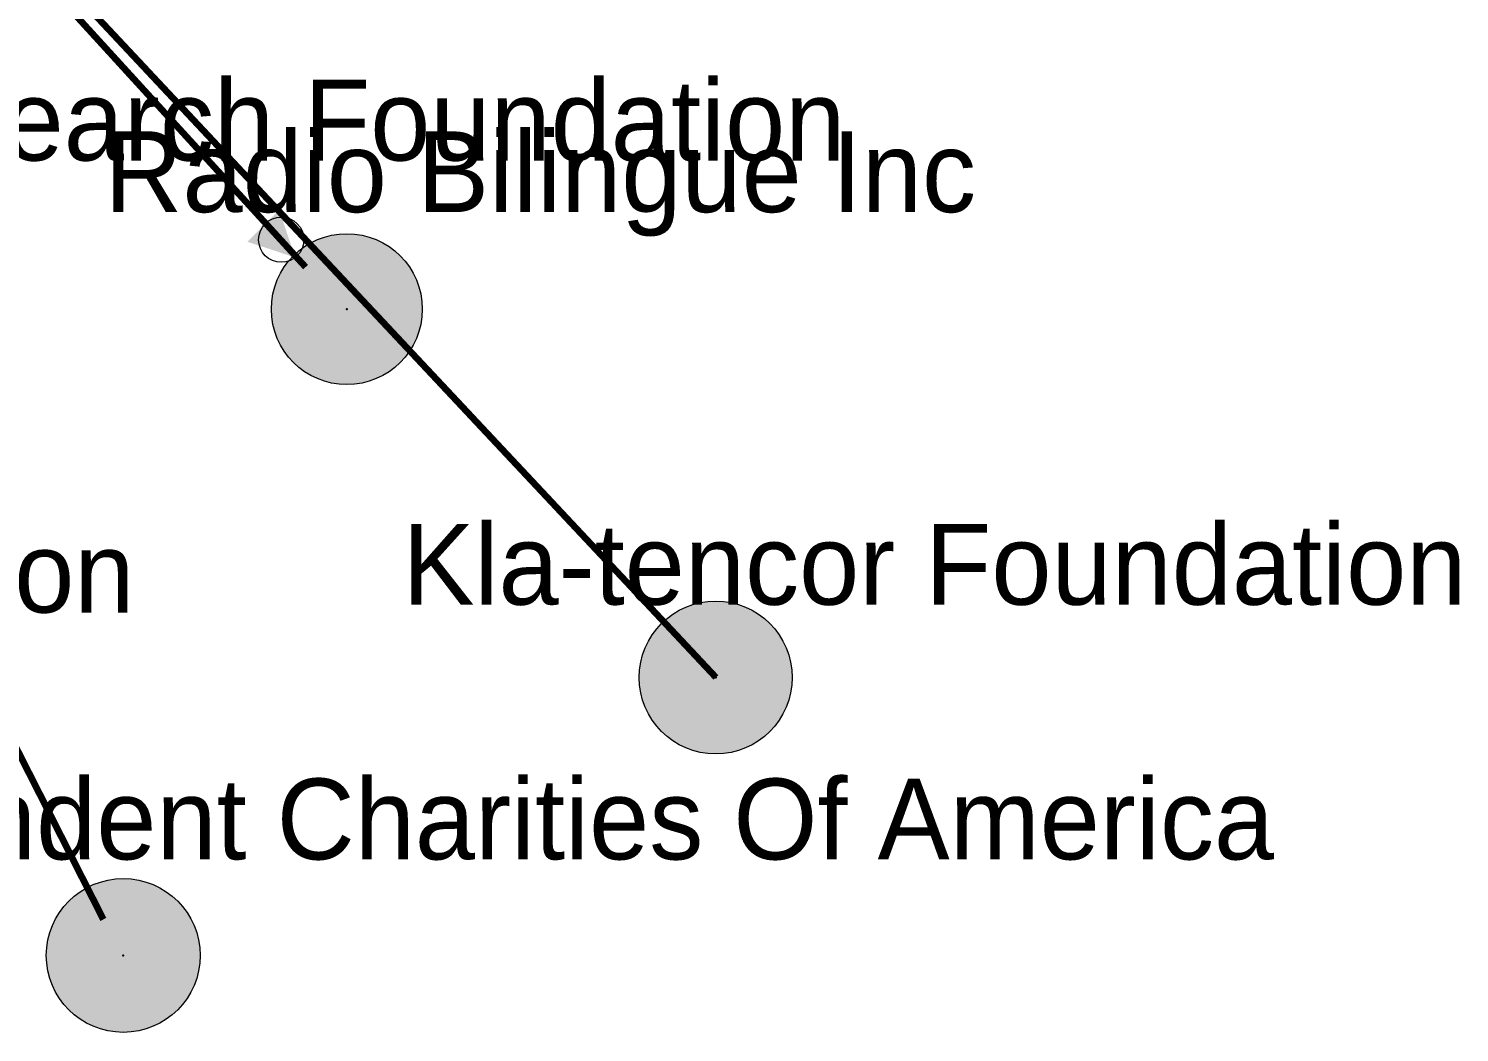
# Model space of a CAD drawing. Header units: millimetres. Extents: x -17.3 to 32.9, y -10.4 to 22.9.
# Drawn here: x 22.108 to 26.118, y -3.028 to -0.213 of the extents above; entities that cross this region are included whole.
import ezdxf

# ---------------------------------------------------------------- set-up
doc = ezdxf.new("R2010")
doc.units = ezdxf.units.MM
doc.header["$MEASUREMENT"] = 0
for name, color, linetype, true_color in [('links', 7, 'Continuous', 0x000000), ('node border', 7, 'Continuous', 0x000000), ('node centers', 7, 'Continuous', 0x000000), ('other_nodefills', 7, 'Continuous', 0x000000), ('text', 7, 'Continuous', 0x000000)]:
    doc.layers.add(name, color=color, linetype=linetype, true_color=true_color)

msp = doc.modelspace()

# ---------------------------------------------------------------- hatches: boundary and pattern name
at = {"layer": 'other_nodefills', "true_color": 0xb2b2b2, "extrusion": (0, 0, -1)}
msp.add_hatch(color=253, dxfattribs=at).paths.add_polyline_path([(-22.8553, -0.8553), (-22.7216, -0.8112), (-22.8104, -0.7218)], flags=0)
at = {"layer": 'other_nodefills', "true_color": 0xb2b2b2}
for points in [[(23.2115, -0.9998), (23.2114, -0.9944), (23.2112, -0.989), (23.2109, -0.9836), (23.2104, -0.9782), (23.2098, -0.9729), (23.2091, -0.9676), (23.2082, -0.9624), (23.2072, -0.9572), (23.2061, -0.9521), (23.2049, -0.947), (23.2035, -0.942), (23.202, -0.937), (23.2004, -0.9321), (23.1987, -0.9272), (23.1968, -0.9224), (23.1949, -0.9176), (23.1928, -0.9129), (23.1906, -0.9082), (23.1884, -0.9036), (23.186, -0.8991), (23.1835, -0.8947), (23.1809, -0.8903), (23.1782, -0.8859), (23.1754, -0.8817), (23.1725, -0.8775), (23.1695, -0.8734), (23.1664, -0.8694), (23.1632, -0.8654), (23.1599, -0.8616), (23.1565, -0.8578), (23.1531, -0.8541), (23.1495, -0.8504), (23.1459, -0.8469), (23.1422, -0.8434), (23.1384, -0.8401), (23.1345, -0.8368), (23.1306, -0.8336), (23.1265, -0.8305), (23.1224, -0.8275), (23.1182, -0.8246), (23.114, -0.8218), (23.1096, -0.8191), (23.1052, -0.8165), (23.1008, -0.8141), (23.0963, -0.8117), (23.0917, -0.8094), (23.087, -0.8072), (23.0823, -0.8052), (23.0775, -0.8032), (23.0727, -0.8014), (23.0678, -0.7997), (23.0628, -0.7981), (23.0579, -0.7966), (23.0528, -0.7952), (23.0477, -0.794), (23.0426, -0.7929), (23.0374, -0.7919), (23.0321, -0.791), (23.0269, -0.7903), (23.0216, -0.7897), (23.0162, -0.7892), (23.0108, -0.7888), (23.0054, -0.7886), (22.9999, -0.7886), (22.9945, -0.7886), (22.9891, -0.7888), (22.9837, -0.7892), (22.9783, -0.7897), (22.973, -0.7903), (22.9677, -0.791), (22.9625, -0.7919), (22.9573, -0.7929), (22.9522, -0.794), (22.9471, -0.7952), (22.9421, -0.7966), (22.9371, -0.7981), (22.9321, -0.7997), (22.9273, -0.8014), (22.9224, -0.8032), (22.9177, -0.8052), (22.9129, -0.8072), (22.9083, -0.8094), (22.9037, -0.8117), (22.8992, -0.8141), (22.8947, -0.8165), (22.8903, -0.8191), (22.886, -0.8218), (22.8817, -0.8246), (22.8776, -0.8275), (22.8735, -0.8305), (22.8694, -0.8336), (22.8655, -0.8368), (22.8616, -0.8401), (22.8578, -0.8434), (22.8541, -0.8469), (22.8504, -0.8504), (22.8469, -0.8541), (22.8434, -0.8578), (22.8401, -0.8616), (22.8368, -0.8654), (22.8336, -0.8694), (22.8305, -0.8734), (22.8275, -0.8775), (22.8246, -0.8817), (22.8218, -0.8859), (22.8191, -0.8903), (22.8165, -0.8947), (22.814, -0.8991), (22.8116, -0.9036), (22.8094, -0.9082), (22.8072, -0.9129), (22.8051, -0.9176), (22.8032, -0.9224), (22.8013, -0.9272), (22.7996, -0.9321), (22.798, -0.937), (22.7965, -0.942), (22.7952, -0.947), (22.7939, -0.9521), (22.7928, -0.9572), (22.7918, -0.9624), (22.7909, -0.9676), (22.7902, -0.9729), (22.7896, -0.9782), (22.7891, -0.9836), (22.7888, -0.989), (22.7886, -0.9944), (22.7885, -0.9998), (22.7886, -1.0053), (22.7888, -1.0107), (22.7891, -1.0161), (22.7896, -1.0215), (22.7902, -1.0268), (22.7909, -1.0321), (22.7918, -1.0373), (22.7928, -1.0425), (22.7939, -1.0476), (22.7952, -1.0527), (22.7965, -1.0578), (22.798, -1.0628), (22.7996, -1.0677), (22.8013, -1.0726), (22.8032, -1.0775), (22.8051, -1.0822), (22.8072, -1.087), (22.8094, -1.0916), (22.8116, -1.0962), (22.814, -1.1007), (22.8165, -1.1052), (22.8191, -1.1096), (22.8218, -1.1139), (22.8246, -1.1182), (22.8275, -1.1224), (22.8305, -1.1265), (22.8336, -1.1305), (22.8368, -1.1345), (22.8401, -1.1384), (22.8434, -1.1422), (22.8469, -1.1459), (22.8504, -1.1495), (22.8541, -1.1531), (22.8578, -1.1565), (22.8616, -1.1599), (22.8655, -1.1632), (22.8694, -1.1664), (22.8735, -1.1695), (22.8776, -1.1725), (22.8817, -1.1754), (22.886, -1.1782), (22.8903, -1.1809), (22.8947, -1.1835), (22.8992, -1.186), (22.9037, -1.1883), (22.9083, -1.1906), (22.9129, -1.1928), (22.9177, -1.1949), (22.9224, -1.1968), (22.9273, -1.1987), (22.9321, -1.2004), (22.9371, -1.202), (22.9421, -1.2035), (22.9471, -1.2048), (22.9522, -1.2061), (22.9573, -1.2072), (22.9625, -1.2082), (22.9677, -1.2091), (22.973, -1.2098), (22.9783, -1.2104), (22.9837, -1.2109), (22.9891, -1.2112), (22.9945, -1.2114), (22.9999, -1.2115), (23.0054, -1.2114), (23.0108, -1.2112), (23.0162, -1.2109), (23.0216, -1.2104), (23.0269, -1.2098), (23.0321, -1.2091), (23.0374, -1.2082), (23.0426, -1.2072), (23.0477, -1.2061), (23.0528, -1.2048), (23.0579, -1.2035), (23.0628, -1.202), (23.0678, -1.2004), (23.0727, -1.1987), (23.0775, -1.1968), (23.0823, -1.1949), (23.087, -1.1928), (23.0917, -1.1906), (23.0963, -1.1883), (23.1008, -1.186), (23.1052, -1.1835), (23.1096, -1.1809), (23.114, -1.1782), (23.1182, -1.1754), (23.1224, -1.1725), (23.1265, -1.1695), (23.1306, -1.1664), (23.1345, -1.1632), (23.1384, -1.1599), (23.1422, -1.1565), (23.1459, -1.1531), (23.1495, -1.1495), (23.1531, -1.1459), (23.1565, -1.1422), (23.1599, -1.1384), (23.1632, -1.1345), (23.1664, -1.1305), (23.1695, -1.1265), (23.1725, -1.1224), (23.1754, -1.1182), (23.1782, -1.1139), (23.1809, -1.1096), (23.1835, -1.1052), (23.186, -1.1007), (23.1884, -1.0962), (23.1906, -1.0916), (23.1928, -1.087), (23.1949, -1.0822), (23.1968, -1.0775), (23.1987, -1.0726), (23.2004, -1.0677), (23.202, -1.0628), (23.2035, -1.0578), (23.2049, -1.0527), (23.2061, -1.0476), (23.2072, -1.0425), (23.2082, -1.0373), (23.2091, -1.0321), (23.2098, -1.0268), (23.2104, -1.0215), (23.2109, -1.0161), (23.2112, -1.0107), (23.2114, -1.0053)], [(24.2483, -2.0334), (24.2483, -2.0279), (24.2481, -2.0224), (24.2477, -2.0169), (24.2472, -2.0115), (24.2466, -2.0061), (24.2459, -2.0007), (24.245, -1.9954), (24.244, -1.9901), (24.2429, -1.9849), (24.2416, -1.9797), (24.2402, -1.9746), (24.2387, -1.9695), (24.2371, -1.9645), (24.2353, -1.9596), (24.2335, -1.9547), (24.2315, -1.9498), (24.2294, -1.945), (24.2272, -1.9403), (24.2249, -1.9356), (24.2225, -1.931), (24.22, -1.9265), (24.2173, -1.9221), (24.2146, -1.9177), (24.2118, -1.9133), (24.2088, -1.9091), (24.2058, -1.9049), (24.2026, -1.9008), (24.1994, -1.8968), (24.1961, -1.8929), (24.1927, -1.889), (24.1892, -1.8853), (24.1856, -1.8816), (24.1819, -1.878), (24.1782, -1.8745), (24.1743, -1.8711), (24.1704, -1.8677), (24.1664, -1.8645), (24.1623, -1.8614), (24.1581, -1.8583), (24.1539, -1.8554), (24.1496, -1.8525), (24.1452, -1.8498), (24.1407, -1.8472), (24.1362, -1.8446), (24.1316, -1.8422), (24.127, -1.8399), (24.1223, -1.8377), (24.1175, -1.8356), (24.1127, -1.8336), (24.1078, -1.8318), (24.1028, -1.83), (24.0978, -1.8284), (24.0928, -1.8269), (24.0877, -1.8255), (24.0825, -1.8242), (24.0773, -1.8231), (24.0721, -1.8221), (24.0668, -1.8212), (24.0614, -1.8205), (24.056, -1.8198), (24.0506, -1.8194), (24.0452, -1.819), (24.0397, -1.8188), (24.0342, -1.8187), (24.0286, -1.8188), (24.0231, -1.819), (24.0176, -1.8194), (24.0122, -1.8198), (24.0068, -1.8205), (24.0014, -1.8212), (23.9961, -1.8221), (23.9909, -1.8231), (23.9856, -1.8242), (23.9805, -1.8255), (23.9754, -1.8269), (23.9703, -1.8284), (23.9653, -1.83), (23.9603, -1.8318), (23.9554, -1.8336), (23.9506, -1.8356), (23.9458, -1.8377), (23.941, -1.8399), (23.9364, -1.8422), (23.9318, -1.8446), (23.9273, -1.8472), (23.9228, -1.8498), (23.9184, -1.8525), (23.9141, -1.8554), (23.9098, -1.8583), (23.9057, -1.8614), (23.9016, -1.8645), (23.8976, -1.8677), (23.8936, -1.8711), (23.8898, -1.8745), (23.886, -1.878), (23.8823, -1.8816), (23.8787, -1.8853), (23.8752, -1.889), (23.8718, -1.8929), (23.8685, -1.8968), (23.8652, -1.9008), (23.8621, -1.9049), (23.8591, -1.9091), (23.8561, -1.9133), (23.8533, -1.9177), (23.8505, -1.9221), (23.8479, -1.9265), (23.8454, -1.931), (23.8429, -1.9356), (23.8406, -1.9403), (23.8384, -1.945), (23.8363, -1.9498), (23.8344, -1.9547), (23.8325, -1.9596), (23.8307, -1.9645), (23.8291, -1.9695), (23.8276, -1.9746), (23.8262, -1.9797), (23.825, -1.9849), (23.8238, -1.9901), (23.8228, -1.9954), (23.8219, -2.0007), (23.8212, -2.0061), (23.8206, -2.0115), (23.8201, -2.0169), (23.8198, -2.0224), (23.8195, -2.0279), (23.8195, -2.0334), (23.8195, -2.0389), (23.8198, -2.0444), (23.8201, -2.0499), (23.8206, -2.0553), (23.8212, -2.0607), (23.8219, -2.066), (23.8228, -2.0713), (23.8238, -2.0766), (23.825, -2.0818), (23.8262, -2.0869), (23.8276, -2.092), (23.8291, -2.0971), (23.8307, -2.1021), (23.8325, -2.107), (23.8344, -2.1119), (23.8363, -2.1168), (23.8384, -2.1215), (23.8406, -2.1263), (23.8429, -2.1309), (23.8454, -2.1355), (23.8479, -2.14), (23.8505, -2.1445), (23.8533, -2.1488), (23.8561, -2.1532), (23.8591, -2.1574), (23.8621, -2.1615), (23.8652, -2.1656), (23.8685, -2.1696), (23.8718, -2.1736), (23.8752, -2.1774), (23.8787, -2.1812), (23.8823, -2.1849), (23.886, -2.1884), (23.8898, -2.1919), (23.8936, -2.1954), (23.8976, -2.1987), (23.9016, -2.2019), (23.9057, -2.205), (23.9098, -2.2081), (23.9141, -2.211), (23.9184, -2.2139), (23.9228, -2.2166), (23.9273, -2.2192), (23.9318, -2.2217), (23.9364, -2.2242), (23.941, -2.2265), (23.9458, -2.2287), (23.9506, -2.2308), (23.9554, -2.2327), (23.9603, -2.2346), (23.9653, -2.2363), (23.9703, -2.238), (23.9754, -2.2395), (23.9805, -2.2409), (23.9856, -2.2421), (23.9909, -2.2433), (23.9961, -2.2443), (24.0014, -2.2451), (24.0068, -2.2459), (24.0122, -2.2465), (24.0176, -2.247), (24.0231, -2.2473), (24.0286, -2.2475), (24.0342, -2.2476), (24.0397, -2.2475), (24.0452, -2.2473), (24.0506, -2.247), (24.056, -2.2465), (24.0614, -2.2459), (24.0668, -2.2451), (24.0721, -2.2443), (24.0773, -2.2433), (24.0825, -2.2421), (24.0877, -2.2409), (24.0928, -2.2395), (24.0978, -2.238), (24.1028, -2.2363), (24.1078, -2.2346), (24.1127, -2.2327), (24.1175, -2.2308), (24.1223, -2.2287), (24.127, -2.2265), (24.1316, -2.2242), (24.1362, -2.2217), (24.1407, -2.2192), (24.1452, -2.2166), (24.1496, -2.2139), (24.1539, -2.211), (24.1581, -2.2081), (24.1623, -2.205), (24.1664, -2.2019), (24.1704, -2.1987), (24.1743, -2.1954), (24.1782, -2.1919), (24.1819, -2.1884), (24.1856, -2.1849), (24.1892, -2.1812), (24.1927, -2.1774), (24.1961, -2.1736), (24.1994, -2.1696), (24.2026, -2.1656), (24.2058, -2.1615), (24.2088, -2.1574), (24.2118, -2.1532), (24.2146, -2.1488), (24.2173, -2.1445), (24.22, -2.14), (24.2225, -2.1355), (24.2249, -2.1309), (24.2272, -2.1263), (24.2294, -2.1215), (24.2315, -2.1168), (24.2335, -2.1119), (24.2353, -2.107), (24.2371, -2.1021), (24.2387, -2.0971), (24.2402, -2.092), (24.2416, -2.0869), (24.2429, -2.0818), (24.244, -2.0766), (24.245, -2.0713), (24.2459, -2.066), (24.2466, -2.0607), (24.2472, -2.0553), (24.2477, -2.0499), (24.2481, -2.0444), (24.2483, -2.0389)], [(22.5891, -2.8128), (22.589, -2.8072), (22.5888, -2.8017), (22.5884, -2.7962), (22.5879, -2.7907), (22.5873, -2.7853), (22.5866, -2.7799), (22.5857, -2.7746), (22.5847, -2.7693), (22.5835, -2.764), (22.5823, -2.7588), (22.5809, -2.7537), (22.5794, -2.7486), (22.5777, -2.7436), (22.576, -2.7386), (22.5741, -2.7336), (22.5721, -2.7288), (22.57, -2.7239), (22.5678, -2.7192), (22.5655, -2.7145), (22.563, -2.7099), (22.5605, -2.7053), (22.5578, -2.7009), (22.5551, -2.6964), (22.5522, -2.6921), (22.5493, -2.6878), (22.5462, -2.6836), (22.5431, -2.6795), (22.5398, -2.6755), (22.5365, -2.6715), (22.533, -2.6677), (22.5295, -2.6639), (22.5259, -2.6602), (22.5222, -2.6565), (22.5184, -2.653), (22.5145, -2.6496), (22.5106, -2.6462), (22.5066, -2.643), (22.5024, -2.6398), (22.4983, -2.6368), (22.494, -2.6338), (22.4896, -2.631), (22.4852, -2.6282), (22.4808, -2.6256), (22.4762, -2.623), (22.4716, -2.6206), (22.4669, -2.6183), (22.4622, -2.616), (22.4574, -2.6139), (22.4525, -2.612), (22.4476, -2.6101), (22.4426, -2.6083), (22.4375, -2.6067), (22.4324, -2.6052), (22.4273, -2.6038), (22.4221, -2.6025), (22.4169, -2.6014), (22.4116, -2.6004), (22.4062, -2.5995), (22.4009, -2.5987), (22.3955, -2.5981), (22.39, -2.5976), (22.3845, -2.5973), (22.379, -2.5971), (22.3734, -2.597), (22.3678, -2.5971), (22.3623, -2.5973), (22.3568, -2.5976), (22.3513, -2.5981), (22.3459, -2.5987), (22.3405, -2.5995), (22.3352, -2.6004), (22.3299, -2.6014), (22.3246, -2.6025), (22.3194, -2.6038), (22.3143, -2.6052), (22.3092, -2.6067), (22.3041, -2.6083), (22.2991, -2.6101), (22.2942, -2.612), (22.2893, -2.6139), (22.2845, -2.616), (22.2798, -2.6183), (22.2751, -2.6206), (22.2705, -2.623), (22.2659, -2.6256), (22.2614, -2.6282), (22.257, -2.631), (22.2527, -2.6338), (22.2484, -2.6368), (22.2442, -2.6398), (22.2401, -2.643), (22.2361, -2.6462), (22.2321, -2.6496), (22.2282, -2.653), (22.2245, -2.6565), (22.2207, -2.6602), (22.2171, -2.6639), (22.2136, -2.6677), (22.2102, -2.6715), (22.2068, -2.6755), (22.2036, -2.6795), (22.2004, -2.6836), (22.1974, -2.6878), (22.1944, -2.6921), (22.1915, -2.6964), (22.1888, -2.7009), (22.1861, -2.7053), (22.1836, -2.7099), (22.1812, -2.7145), (22.1788, -2.7192), (22.1766, -2.7239), (22.1745, -2.7288), (22.1725, -2.7336), (22.1707, -2.7386), (22.1689, -2.7436), (22.1673, -2.7486), (22.1658, -2.7537), (22.1644, -2.7588), (22.1631, -2.764), (22.162, -2.7693), (22.1609, -2.7746), (22.1601, -2.7799), (22.1593, -2.7853), (22.1587, -2.7907), (22.1582, -2.7962), (22.1579, -2.8017), (22.1576, -2.8072), (22.1576, -2.8128), (22.1576, -2.8184), (22.1579, -2.8239), (22.1582, -2.8294), (22.1587, -2.8348), (22.1593, -2.8403), (22.1601, -2.8456), (22.1609, -2.851), (22.162, -2.8562), (22.1631, -2.8615), (22.1644, -2.8667), (22.1658, -2.8718), (22.1673, -2.8769), (22.1689, -2.8819), (22.1707, -2.8869), (22.1725, -2.8918), (22.1745, -2.8967), (22.1766, -2.9015), (22.1788, -2.9062), (22.1812, -2.9109), (22.1836, -2.9155), (22.1861, -2.9201), (22.1888, -2.9246), (22.1915, -2.929), (22.1944, -2.9333), (22.1974, -2.9376), (22.2004, -2.9418), (22.2036, -2.9459), (22.2068, -2.9499), (22.2102, -2.9539), (22.2136, -2.9577), (22.2171, -2.9615), (22.2207, -2.9652), (22.2245, -2.9688), (22.2282, -2.9724), (22.2321, -2.9758), (22.2361, -2.9791), (22.2401, -2.9824), (22.2442, -2.9855), (22.2484, -2.9886), (22.2527, -2.9916), (22.257, -2.9944), (22.2614, -2.9972), (22.2659, -2.9998), (22.2705, -3.0024), (22.2751, -3.0048), (22.2798, -3.0071), (22.2845, -3.0093), (22.2893, -3.0114), (22.2942, -3.0134), (22.2991, -3.0153), (22.3041, -3.0171), (22.3092, -3.0187), (22.3143, -3.0202), (22.3194, -3.0216), (22.3246, -3.0229), (22.3299, -3.024), (22.3352, -3.025), (22.3405, -3.0259), (22.3459, -3.0267), (22.3513, -3.0273), (22.3568, -3.0278), (22.3623, -3.0281), (22.3678, -3.0283), (22.3734, -3.0284), (22.379, -3.0283), (22.3845, -3.0281), (22.39, -3.0278), (22.3955, -3.0273), (22.4009, -3.0267), (22.4062, -3.0259), (22.4116, -3.025), (22.4169, -3.024), (22.4221, -3.0229), (22.4273, -3.0216), (22.4324, -3.0202), (22.4375, -3.0187), (22.4426, -3.0171), (22.4476, -3.0153), (22.4525, -3.0134), (22.4574, -3.0114), (22.4622, -3.0093), (22.4669, -3.0071), (22.4716, -3.0048), (22.4762, -3.0024), (22.4808, -2.9998), (22.4852, -2.9972), (22.4896, -2.9944), (22.494, -2.9916), (22.4983, -2.9886), (22.5024, -2.9855), (22.5066, -2.9824), (22.5106, -2.9791), (22.5145, -2.9758), (22.5184, -2.9724), (22.5222, -2.9688), (22.5259, -2.9652), (22.5295, -2.9615), (22.533, -2.9577), (22.5365, -2.9539), (22.5398, -2.9499), (22.5431, -2.9459), (22.5462, -2.9418), (22.5493, -2.9376), (22.5522, -2.9333), (22.5551, -2.929), (22.5578, -2.9246), (22.5605, -2.9201), (22.563, -2.9155), (22.5655, -2.9109), (22.5678, -2.9062), (22.57, -2.9015), (22.5721, -2.8967), (22.5741, -2.8918), (22.576, -2.8869), (22.5777, -2.8819), (22.5794, -2.8769), (22.5809, -2.8718), (22.5823, -2.8667), (22.5835, -2.8615), (22.5847, -2.8562), (22.5857, -2.851), (22.5866, -2.8456), (22.5873, -2.8403), (22.5879, -2.8348), (22.5884, -2.8294), (22.5888, -2.8239), (22.589, -2.8184)]]:
    msp.add_hatch(color=253, dxfattribs=at).paths.add_polyline_path(points, flags=0)

# ---------------------------------------------------------------- linework, layer by layer
at = {"layer": 'links', "color": 18, "lineweight": 140, "true_color": 0x000000}
for p, q in [((19.5048, 2.8252), (22.8845, -0.8818)), ((24.034, -2.0333), (19.6416, 2.6582)), ((22.3181, -2.7119), (19.6004, 2.6316))]:
    msp.add_line(p, q, dxfattribs=at)
at = {"layer": 'node border', "color": 7, "lineweight": 5, "true_color": 0xffffff}
for centre, radius in [((23, -1.0001), 0.2115), ((24.0339, -2.0332), 0.2144), ((22.3733, -2.8127), 0.2157)]:
    msp.add_circle(centre, radius, dxfattribs=at)
at = {"layer": 'node centers'}
for p in [(23, -1), (24.0339, -2.0332), (22.3733, -2.8127)]:
    msp.add_point(p, dxfattribs=at)
at = {"layer": 'other_nodefills', "lineweight": 0}
for centre, radius in [((22.8162, -0.8053), 0.0635), ((23, -1.0001), 0.2115), ((24.0339, -2.0332), 0.2144), ((22.3733, -2.8127), 0.2157)]:
    msp.add_circle(centre, radius, dxfattribs=at)

# ---------------------------------------------------------------- texts
at = {"layer": 'text', "color": 254, "true_color": 0xe6e7e8, "char_height": 0.226667, "attachment_point": 7, "line_spacing_factor": 0.963855}
for s, insert, width in [('\\fCentury Gothic;The Csu Chico Research Foundation', (19.4101, -0.5865), 5.704688), ('\\fCentury Gothic;Radio Bilingue Inc', (22.3204, -0.7964), 2.870624), ('\\fCentury Gothic;Kla-tencor Foundation', (23.1557, -1.8322), 3.563785), ('\\fCentury Gothic;Pearson Charitable Foundation', (18.209, -1.8541), 4.913548), ('\\fCentury Gothic;Independent Charities Of America', (21.0334, -2.6117), 5.425376)]:
    msp.add_mtext(s, dxfattribs=dict(at, insert=insert, width=width))

doc.saveas('drawing.dxf')
